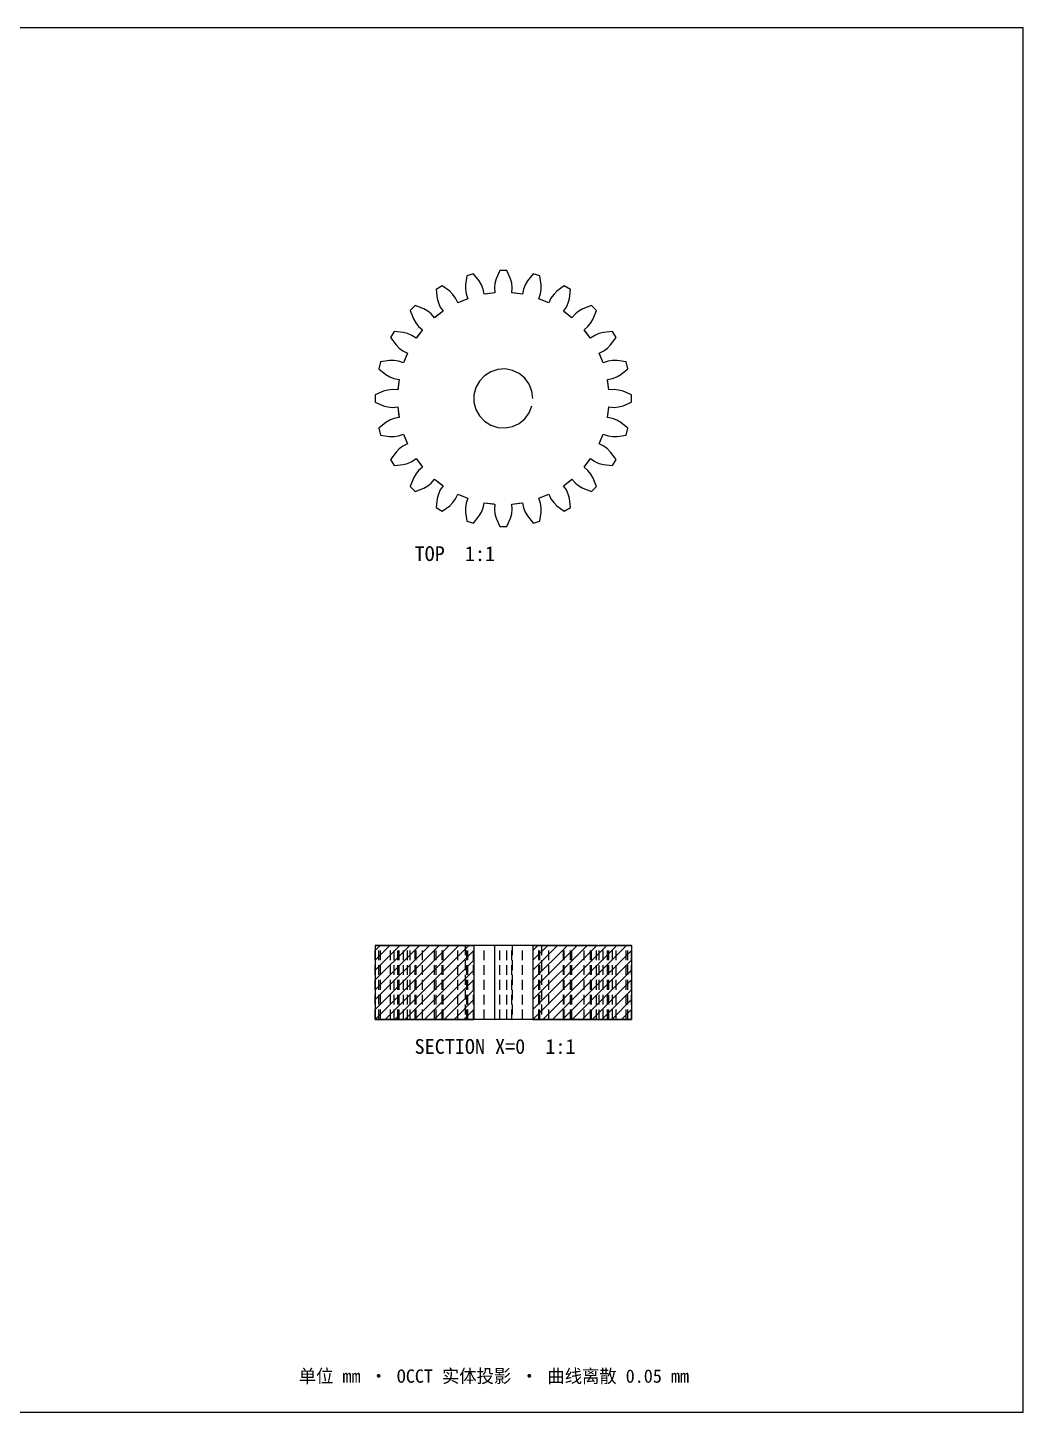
# Model space of a CAD drawing. Header units: millimetres. Extents: x 8 to 412, y 8 to 289.
# Drawn here: x 210 to 412, y 8 to 289 of the extents above; entities that cross this region are included whole.
import ezdxf

# ---------------------------------------------------------------- set-up
doc = ezdxf.new("R2010")
doc.units = ezdxf.units.MM
doc.linetypes.add('CAD_HIDDEN', pattern=[3, 2, -1])
for name, color, linetype in [('HIDDEN', 8, 'CAD_HIDDEN'), ('SECTION', 8, 'CONTINUOUS'), ('TEXT', 7, 'CONTINUOUS'), ('VISIBLE', 7, 'CONTINUOUS')]:
    doc.layers.add(name, color=color, linetype=linetype)

msp = doc.modelspace()

# ---------------------------------------------------------------- linework, layer by layer
at = {"layer": 'HIDDEN'}
for points in [[(300.464, 239.04), (299.082, 238.669)], [(302.43, 235.932), (302.093, 236.794), (301.624, 237.594), (300.464, 239.04)], [(305.785, 239.74), (305.039, 238.044), (304.792, 237.15), (304.69, 236.23)], [(307.215, 239.74), (305.785, 239.74)], [(308.31, 236.23), (308.208, 237.15), (307.961, 238.044), (307.215, 239.74)], [(312.536, 239.04), (311.376, 237.594), (310.907, 236.794), (310.57, 235.932)], [(313.918, 238.669), (312.536, 239.04)], [(294.125, 236.616), (292.885, 235.9)], [(296.828, 234.123), (296.279, 234.869), (295.619, 235.519), (294.125, 236.616)], [(299.082, 238.669), (298.801, 236.838), (298.794, 235.91), (298.933, 234.995)], [(304.69, 236.23), (304.774, 235.181)], [(308.226, 235.181), (308.31, 236.23)], [(314.067, 234.995), (314.206, 235.91), (314.199, 236.838), (313.918, 238.669)], [(318.875, 236.616), (317.381, 235.519), (316.721, 234.869), (316.172, 234.123)], [(320.115, 235.9), (318.875, 236.616)], [(292.885, 235.9), (293.088, 234.058), (293.321, 233.161), (293.692, 232.313)], [(297.279, 233.172), (296.828, 234.123)], [(299.286, 234.004), (297.279, 233.172)], [(298.933, 234.995), (299.286, 234.004)], [(302.62, 234.897), (302.43, 235.932)], [(304.774, 235.181), (302.62, 234.897)], [(310.38, 234.897), (308.226, 235.181)], [(310.57, 235.932), (310.38, 234.897)], [(313.714, 234.004), (314.067, 234.995)], [(315.721, 233.172), (313.714, 234.004)], [(316.172, 234.123), (315.721, 233.172)], [(319.308, 232.313), (319.679, 233.161), (319.912, 234.058), (320.115, 235.9)], [(288.628, 232.634), (287.616, 231.622)], [(287.616, 231.622), (288.289, 229.895), (288.746, 229.089), (289.324, 228.366)], [(291.884, 230.926), (291.161, 231.504), (290.355, 231.961), (288.628, 232.634)], [(292.567, 230.124), (291.884, 230.926)], [(294.29, 231.447), (292.567, 230.124)], [(293.692, 232.313), (294.29, 231.447)], [(318.71, 231.447), (319.308, 232.313)], [(320.433, 230.124), (318.71, 231.447)], [(321.116, 230.926), (320.433, 230.124)], [(324.372, 232.634), (322.645, 231.961), (321.839, 231.504), (321.116, 230.926)], [(323.676, 228.366), (324.254, 229.089), (324.711, 229.895), (325.384, 231.622)], [(325.384, 231.622), (324.372, 232.634)], [(290.126, 227.683), (288.803, 225.96)], [(289.324, 228.366), (290.126, 227.683)], [(322.874, 227.683), (323.676, 228.366)], [(324.197, 225.96), (322.874, 227.683)], [(284.35, 227.365), (283.634, 226.125)], [(283.634, 226.125), (284.731, 224.631), (285.381, 223.971), (286.127, 223.422)], [(287.937, 226.558), (287.089, 226.929), (286.192, 227.162), (284.35, 227.365)], [(288.803, 225.96), (287.937, 226.558)], [(325.063, 226.558), (324.197, 225.96)], [(328.65, 227.365), (326.808, 227.162), (325.911, 226.929), (325.063, 226.558)], [(326.873, 223.422), (327.619, 223.971), (328.269, 224.631), (329.366, 226.125)], [(329.366, 226.125), (328.65, 227.365)], [(286.127, 223.422), (287.078, 222.971)], [(287.078, 222.971), (286.246, 220.964)], [(325.922, 222.971), (326.873, 223.422)], [(326.754, 220.964), (325.922, 222.971)], [(281.581, 221.168), (281.21, 219.786)], [(281.21, 219.786), (282.656, 218.626), (283.456, 218.157), (284.318, 217.82)], [(285.255, 221.317), (284.34, 221.456), (283.412, 221.449), (281.581, 221.168)], [(286.246, 220.964), (285.255, 221.317)], [(312.5, 213.75), (312.311, 215.242), (311.758, 216.641), (310.874, 217.857), (309.715, 218.816), (308.354, 219.456), (306.877, 219.738), (305.376, 219.644), (303.945, 219.179), (302.675, 218.373), (301.646, 217.277), (300.921, 215.959), (300.547, 214.502), (300.547, 212.998), (300.921, 211.541), (301.646, 210.223), (302.675, 209.127), (303.945, 208.321), (305.376, 207.856), (306.877, 207.762), (308.354, 208.044), (309.715, 208.684), (310.874, 209.643), (311.758, 210.859), (312.311, 212.258)], [(327.745, 221.317), (326.754, 220.964)], [(331.419, 221.168), (329.588, 221.449), (328.66, 221.456), (327.745, 221.317)], [(328.682, 217.82), (329.544, 218.157), (330.344, 218.626), (331.79, 219.786)], [(331.79, 219.786), (331.419, 221.168)], [(284.318, 217.82), (285.353, 217.63)], [(285.353, 217.63), (285.069, 215.476)], [(327.647, 217.63), (328.682, 217.82)], [(327.931, 215.476), (327.647, 217.63)], [(284.02, 215.56), (283.1, 215.458), (282.206, 215.211), (280.51, 214.465)], [(280.51, 214.465), (280.51, 213.035)], [(285.069, 215.476), (284.02, 215.56)], [(328.98, 215.56), (327.931, 215.476)], [(332.49, 214.465), (330.794, 215.211), (329.9, 215.458), (328.98, 215.56)], [(332.49, 213.035), (332.49, 214.465)], [(280.51, 213.035), (282.206, 212.289), (283.1, 212.042), (284.02, 211.94)], [(284.02, 211.94), (285.069, 212.024)], [(285.069, 212.024), (285.353, 209.87)], [(327.647, 209.87), (327.931, 212.024)], [(327.931, 212.024), (328.98, 211.94)], [(328.98, 211.94), (329.9, 212.042), (330.794, 212.289), (332.49, 213.035)], [(284.318, 209.68), (283.456, 209.343), (282.656, 208.874), (281.21, 207.714)], [(285.353, 209.87), (284.318, 209.68)], [(328.682, 209.68), (327.647, 209.87)], [(331.79, 207.714), (330.344, 208.874), (329.544, 209.343), (328.682, 209.68)], [(281.21, 207.714), (281.581, 206.332)], [(281.581, 206.332), (283.412, 206.051), (284.34, 206.044), (285.255, 206.183)], [(285.255, 206.183), (286.246, 206.536)], [(286.246, 206.536), (287.078, 204.529)], [(325.922, 204.529), (326.754, 206.536)], [(326.754, 206.536), (327.745, 206.183)], [(327.745, 206.183), (328.66, 206.044), (329.588, 206.051), (331.419, 206.332)], [(331.419, 206.332), (331.79, 207.714)], [(286.127, 204.078), (285.381, 203.529), (284.731, 202.869), (283.634, 201.375)], [(287.078, 204.529), (286.127, 204.078)], [(326.873, 204.078), (325.922, 204.529)], [(329.366, 201.375), (328.269, 202.869), (327.619, 203.529), (326.873, 204.078)], [(283.634, 201.375), (284.35, 200.135)], [(284.35, 200.135), (286.192, 200.338), (287.089, 200.571), (287.937, 200.942)], [(287.937, 200.942), (288.803, 201.54)], [(288.803, 201.54), (290.126, 199.817)], [(290.126, 199.817), (289.324, 199.134)], [(322.874, 199.817), (324.197, 201.54)], [(323.676, 199.134), (322.874, 199.817)], [(324.197, 201.54), (325.063, 200.942)], [(325.063, 200.942), (325.911, 200.571), (326.808, 200.338), (328.65, 200.135)], [(328.65, 200.135), (329.366, 201.375)], [(289.324, 199.134), (288.746, 198.411), (288.289, 197.605), (287.616, 195.878)], [(291.884, 196.574), (292.567, 197.376)], [(292.567, 197.376), (294.29, 196.053)], [(318.71, 196.053), (320.433, 197.376)], [(320.433, 197.376), (321.116, 196.574)], [(325.384, 195.878), (324.711, 197.605), (324.254, 198.411), (323.676, 199.134)], [(287.616, 195.878), (288.628, 194.866)], [(288.628, 194.866), (290.355, 195.539), (291.161, 195.996), (291.884, 196.574)], [(293.692, 195.187), (293.321, 194.339), (293.088, 193.442), (292.885, 191.6)], [(294.29, 196.053), (293.692, 195.187)], [(296.828, 193.377), (297.279, 194.328)], [(297.279, 194.328), (299.286, 193.496)], [(313.714, 193.496), (315.721, 194.328)], [(315.721, 194.328), (316.172, 193.377)], [(319.308, 195.187), (318.71, 196.053)], [(320.115, 191.6), (319.912, 193.442), (319.679, 194.339), (319.308, 195.187)], [(321.116, 196.574), (321.839, 195.996), (322.645, 195.539), (324.372, 194.866)], [(324.372, 194.866), (325.384, 195.878)], [(292.885, 191.6), (294.125, 190.884)], [(294.125, 190.884), (295.619, 191.981), (296.279, 192.631), (296.828, 193.377)], [(298.933, 192.505), (298.794, 191.59), (298.801, 190.662), (299.082, 188.831)], [(299.286, 193.496), (298.933, 192.505)], [(300.464, 188.46), (301.624, 189.906), (302.093, 190.706), (302.43, 191.568)], [(302.43, 191.568), (302.62, 192.603)], [(302.62, 192.603), (304.774, 192.319)], [(304.774, 192.319), (304.69, 191.27)], [(304.69, 191.27), (304.792, 190.35), (305.039, 189.456), (305.785, 187.76)], [(307.215, 187.76), (307.961, 189.456), (308.208, 190.35), (308.31, 191.27)], [(308.226, 192.319), (310.38, 192.603)], [(308.31, 191.27), (308.226, 192.319)], [(310.38, 192.603), (310.57, 191.568)], [(310.57, 191.568), (310.907, 190.706), (311.376, 189.906), (312.536, 188.46)], [(314.067, 192.505), (313.714, 193.496)], [(313.918, 188.831), (314.199, 190.662), (314.206, 191.59), (314.067, 192.505)], [(316.172, 193.377), (316.721, 192.631), (317.381, 191.981), (318.875, 190.884)], [(318.875, 190.884), (320.115, 191.6)], [(299.082, 188.831), (300.464, 188.46)], [(312.536, 188.46), (313.918, 188.831)], [(305.785, 187.76), (307.215, 187.76)], [(280.51, 102.75), (280.508, 102.75), (280.507, 102.75), (280.506, 102.75), (280.505, 102.75), (280.504, 102.75), (280.503, 102.75), (280.502, 102.75), (280.502, 102.75), (280.501, 102.75), (280.501, 102.75), (280.5, 102.75), (280.5, 102.75), (280.5, 102.75), (280.5, 102.75)], [(284.02, 102.75), (282.206, 102.75), (280.51, 102.75)], [(280.51, 87.75), (280.51, 102.75)], [(281.21, 102.75), (282.656, 102.75), (284.318, 102.75)], [(281.581, 102.75), (281.552, 102.75), (281.523, 102.75), (281.495, 102.75), (281.467, 102.75), (281.44, 102.75), (281.413, 102.75), (281.386, 102.75), (281.36, 102.75), (281.334, 102.75), (281.308, 102.75), (281.283, 102.75), (281.259, 102.75), (281.234, 102.75), (281.21, 102.75)], [(281.21, 87.75), (281.21, 102.75)], [(285.255, 102.75), (281.581, 102.75)], [(281.581, 87.75), (281.581, 102.75)], [(283.634, 102.75), (284.731, 102.75), (286.127, 102.75)], [(284.35, 102.75), (284.296, 102.75), (284.243, 102.75), (284.191, 102.75), (284.138, 102.75), (284.086, 102.75), (284.035, 102.75), (283.983, 102.75), (283.932, 102.75), (283.882, 102.75), (283.832, 102.75), (283.782, 102.75), (283.732, 102.75), (283.683, 102.75), (283.634, 102.75)], [(283.634, 87.75), (283.634, 102.75)], [(285.069, 102.75), (284.02, 102.75)], [(284.318, 102.75), (285.353, 102.75)], [(287.937, 102.75), (284.35, 102.75)], [(284.35, 87.75), (284.35, 102.75)], [(285.353, 102.75), (285.325, 102.75), (285.299, 102.75), (285.274, 102.75), (285.25, 102.75), (285.227, 102.75), (285.205, 102.75), (285.184, 102.75), (285.164, 102.75), (285.146, 102.75), (285.128, 102.75), (285.112, 102.75), (285.097, 102.75), (285.082, 102.75), (285.069, 102.75)], [(285.069, 87.75), (285.069, 102.75)], [(286.246, 102.75), (285.255, 102.75)], [(285.353, 87.75), (285.353, 102.75)], [(286.127, 102.75), (287.078, 102.75)], [(287.078, 102.75), (287.012, 102.75), (286.947, 102.75), (286.882, 102.75), (286.819, 102.75), (286.757, 102.75), (286.697, 102.75), (286.637, 102.75), (286.578, 102.75), (286.52, 102.75), (286.463, 102.75), (286.407, 102.75), (286.353, 102.75), (286.299, 102.75), (286.246, 102.75)], [(286.246, 87.75), (286.246, 102.75)], [(287.078, 87.75), (287.078, 102.75)], [(287.616, 102.75), (288.289, 102.75), (288.746, 102.75), (289.324, 102.75)], [(288.628, 102.75), (288.554, 102.75), (288.48, 102.75), (288.407, 102.75), (288.333, 102.75), (288.26, 102.75), (288.188, 102.75), (288.115, 102.75), (288.043, 102.75), (287.971, 102.75), (287.9, 102.75), (287.828, 102.75), (287.757, 102.75), (287.687, 102.75), (287.616, 102.75)], [(287.616, 87.75), (287.616, 102.75)], [(288.803, 102.75), (287.937, 102.75)], [(291.884, 102.75), (290.355, 102.75), (288.628, 102.75)], [(288.628, 87.75), (288.628, 102.75)], [(290.126, 102.75), (290.026, 102.75), (289.926, 102.75), (289.828, 102.75), (289.73, 102.75), (289.634, 102.75), (289.538, 102.75), (289.443, 102.75), (289.349, 102.75), (289.256, 102.75), (289.163, 102.75), (289.072, 102.75), (288.982, 102.75), (288.892, 102.75), (288.803, 102.75)], [(288.803, 87.75), (288.803, 102.75)], [(289.324, 102.75), (290.126, 102.75)], [(290.126, 87.75), (290.126, 102.75)], [(292.567, 102.75), (291.884, 102.75)], [(294.29, 102.75), (294.163, 102.75), (294.036, 102.75), (293.91, 102.75), (293.784, 102.75), (293.659, 102.75), (293.535, 102.75), (293.412, 102.75), (293.289, 102.75), (293.167, 102.75), (293.045, 102.75), (292.924, 102.75), (292.804, 102.75), (292.685, 102.75), (292.567, 102.75)], [(292.567, 87.75), (292.567, 102.75)], [(292.885, 102.75), (293.088, 102.75), (293.321, 102.75), (293.692, 102.75)], [(294.125, 102.75), (294.035, 102.75), (293.945, 102.75), (293.856, 102.75), (293.766, 102.75), (293.677, 102.75), (293.589, 102.75), (293.5, 102.75), (293.412, 102.75), (293.323, 102.75), (293.235, 102.75), (293.148, 102.75), (293.06, 102.75), (292.973, 102.75), (292.885, 102.75)], [(292.885, 87.75), (292.885, 102.75)], [(293.692, 102.75), (294.29, 102.75)], [(296.828, 102.75), (296.279, 102.75), (295.619, 102.75), (294.125, 102.75)], [(294.125, 87.75), (294.125, 102.75)], [(294.29, 87.75), (294.29, 102.75)], [(297.279, 102.75), (296.828, 102.75)], [(299.286, 102.75), (299.14, 102.75), (298.995, 102.75), (298.849, 102.75), (298.704, 102.75), (298.56, 102.75), (298.416, 102.75), (298.272, 102.75), (298.129, 102.75), (297.986, 102.75), (297.844, 102.75), (297.702, 102.75), (297.561, 102.75), (297.42, 102.75), (297.279, 102.75)], [(297.279, 87.75), (297.279, 102.75)], [(299.082, 102.75), (298.865, 102.75), (298.784, 102.75)], [(298.784, 102.75), (298.933, 102.75)], [(298.784, 102.75), (298.784, 87.75)], [(298.933, 102.75), (299.286, 102.75)], [(300.464, 102.75), (300.365, 102.75), (300.266, 102.75), (300.166, 102.75), (300.067, 102.75), (299.968, 102.75), (299.869, 102.75), (299.771, 102.75), (299.672, 102.75), (299.573, 102.75), (299.475, 102.75), (299.377, 102.75), (299.278, 102.75), (299.18, 102.75), (299.082, 102.75)], [(299.082, 87.75), (299.082, 102.75)], [(299.286, 87.75), (299.286, 102.75)], [(302.43, 102.75), (302.093, 102.75), (301.624, 102.75), (300.464, 102.75)], [(300.464, 87.75), (300.464, 102.75)], [(302.62, 102.75), (302.43, 102.75)], [(304.774, 102.75), (304.62, 102.75), (304.465, 102.75), (304.31, 102.75), (304.156, 102.75), (304.002, 102.75), (303.848, 102.75), (303.694, 102.75), (303.54, 102.75), (303.386, 102.75), (303.233, 102.75), (303.079, 102.75), (302.926, 102.75), (302.773, 102.75), (302.62, 102.75)], [(302.62, 87.75), (302.62, 102.75)], [(305.785, 102.75), (305.051, 102.75), (304.804, 102.75), (304.688, 102.75)], [(304.688, 102.75), (304.69, 102.75)], [(304.688, 102.75), (304.688, 87.75)], [(304.69, 102.75), (304.774, 102.75)], [(304.774, 87.75), (304.774, 102.75)], [(307.215, 102.75), (307.113, 102.75), (307.011, 102.75), (306.909, 102.75), (306.807, 102.75), (306.704, 102.75), (306.602, 102.75), (306.5, 102.75), (306.398, 102.75), (306.296, 102.75), (306.193, 102.75), (306.091, 102.75), (305.989, 102.75), (305.887, 102.75), (305.785, 102.75)], [(305.785, 87.75), (305.785, 102.75)], [(308.312, 102.75), (308.196, 102.75), (307.949, 102.75), (307.215, 102.75)], [(307.215, 87.75), (307.215, 102.75)], [(308.226, 102.75), (308.31, 102.75)], [(310.38, 102.75), (310.227, 102.75), (310.074, 102.75), (309.921, 102.75), (309.767, 102.75), (309.614, 102.75), (309.46, 102.75), (309.306, 102.75), (309.152, 102.75), (308.998, 102.75), (308.844, 102.75), (308.69, 102.75), (308.535, 102.75), (308.38, 102.75), (308.226, 102.75)], [(308.226, 87.75), (308.226, 102.75)], [(308.31, 102.75), (308.312, 102.75)], [(308.312, 102.75), (308.312, 87.75)], [(310.57, 102.75), (310.38, 102.75)], [(310.38, 87.75), (310.38, 102.75)], [(312.536, 102.75), (311.376, 102.75), (310.907, 102.75), (310.57, 102.75)], [(313.918, 102.75), (313.82, 102.75), (313.722, 102.75), (313.623, 102.75), (313.525, 102.75), (313.427, 102.75), (313.328, 102.75), (313.229, 102.75), (313.131, 102.75), (313.032, 102.75), (312.933, 102.75), (312.834, 102.75), (312.734, 102.75), (312.635, 102.75), (312.536, 102.75)], [(312.536, 87.75), (312.536, 102.75)], [(313.714, 102.75), (314.067, 102.75)], [(315.721, 102.75), (315.58, 102.75), (315.439, 102.75), (315.298, 102.75), (315.156, 102.75), (315.014, 102.75), (314.871, 102.75), (314.728, 102.75), (314.584, 102.75), (314.44, 102.75), (314.296, 102.75), (314.151, 102.75), (314.005, 102.75), (313.86, 102.75), (313.714, 102.75)], [(313.714, 87.75), (313.714, 102.75)], [(314.216, 102.75), (314.135, 102.75), (313.918, 102.75)], [(313.918, 87.75), (313.918, 102.75)], [(314.067, 102.75), (314.216, 102.75)], [(314.216, 102.75), (314.216, 87.75)], [(316.172, 102.75), (315.721, 102.75)], [(315.721, 87.75), (315.721, 102.75)], [(318.875, 102.75), (317.381, 102.75), (316.721, 102.75), (316.172, 102.75)], [(318.71, 102.75), (319.308, 102.75)], [(320.433, 102.75), (320.315, 102.75), (320.196, 102.75), (320.076, 102.75), (319.955, 102.75), (319.833, 102.75), (319.711, 102.75), (319.588, 102.75), (319.465, 102.75), (319.341, 102.75), (319.216, 102.75), (319.09, 102.75), (318.964, 102.75), (318.837, 102.75), (318.71, 102.75)], [(318.71, 87.75), (318.71, 102.75)], [(320.115, 102.75), (320.027, 102.75), (319.94, 102.75), (319.852, 102.75), (319.765, 102.75), (319.677, 102.75), (319.588, 102.75), (319.5, 102.75), (319.411, 102.75), (319.323, 102.75), (319.234, 102.75), (319.144, 102.75), (319.055, 102.75), (318.965, 102.75), (318.875, 102.75)], [(318.875, 87.75), (318.875, 102.75)], [(319.308, 102.75), (319.679, 102.75), (319.912, 102.75), (320.115, 102.75)], [(320.115, 87.75), (320.115, 102.75)], [(321.116, 102.75), (320.433, 102.75)], [(320.433, 87.75), (320.433, 102.75)], [(324.372, 102.75), (322.645, 102.75), (321.116, 102.75)], [(322.874, 102.75), (323.676, 102.75)], [(324.197, 102.75), (324.108, 102.75), (324.018, 102.75), (323.928, 102.75), (323.837, 102.75), (323.744, 102.75), (323.651, 102.75), (323.557, 102.75), (323.462, 102.75), (323.366, 102.75), (323.27, 102.75), (323.172, 102.75), (323.074, 102.75), (322.974, 102.75), (322.874, 102.75)], [(322.874, 87.75), (322.874, 102.75)], [(323.676, 102.75), (324.254, 102.75), (324.711, 102.75), (325.384, 102.75)], [(325.063, 102.75), (324.197, 102.75)], [(324.197, 87.75), (324.197, 102.75)], [(325.384, 102.75), (325.313, 102.75), (325.243, 102.75), (325.172, 102.75), (325.1, 102.75), (325.029, 102.75), (324.957, 102.75), (324.885, 102.75), (324.812, 102.75), (324.74, 102.75), (324.667, 102.75), (324.593, 102.75), (324.52, 102.75), (324.446, 102.75), (324.372, 102.75)], [(324.372, 87.75), (324.372, 102.75)], [(328.65, 102.75), (325.063, 102.75)], [(325.384, 87.75), (325.384, 102.75)], [(325.922, 102.75), (326.873, 102.75)], [(326.754, 102.75), (326.701, 102.75), (326.647, 102.75), (326.593, 102.75), (326.537, 102.75), (326.48, 102.75), (326.422, 102.75), (326.363, 102.75), (326.303, 102.75), (326.243, 102.75), (326.181, 102.75), (326.118, 102.75), (326.053, 102.75), (325.988, 102.75), (325.922, 102.75)], [(325.922, 87.75), (325.922, 102.75)], [(327.745, 102.75), (326.754, 102.75)], [(326.754, 87.75), (326.754, 102.75)], [(326.873, 102.75), (328.269, 102.75), (329.366, 102.75)], [(327.647, 102.75), (328.682, 102.75)], [(327.931, 102.75), (327.918, 102.75), (327.903, 102.75), (327.888, 102.75), (327.872, 102.75), (327.854, 102.75), (327.836, 102.75), (327.816, 102.75), (327.795, 102.75), (327.773, 102.75), (327.75, 102.75), (327.726, 102.75), (327.701, 102.75), (327.675, 102.75), (327.647, 102.75)], [(327.647, 87.75), (327.647, 102.75)], [(331.419, 102.75), (327.745, 102.75)], [(328.98, 102.75), (327.931, 102.75)], [(327.931, 87.75), (327.931, 102.75)], [(329.366, 102.75), (329.317, 102.75), (329.268, 102.75), (329.218, 102.75), (329.168, 102.75), (329.118, 102.75), (329.068, 102.75), (329.017, 102.75), (328.965, 102.75), (328.914, 102.75), (328.862, 102.75), (328.809, 102.75), (328.757, 102.75), (328.704, 102.75), (328.65, 102.75)], [(328.65, 87.75), (328.65, 102.75)], [(328.682, 102.75), (330.344, 102.75), (331.79, 102.75)], [(332.49, 102.75), (330.794, 102.75), (328.98, 102.75)], [(329.366, 87.75), (329.366, 102.75)], [(331.79, 102.75), (331.766, 102.75), (331.741, 102.75), (331.717, 102.75), (331.692, 102.75), (331.666, 102.75), (331.64, 102.75), (331.614, 102.75), (331.587, 102.75), (331.56, 102.75), (331.533, 102.75), (331.505, 102.75), (331.477, 102.75), (331.448, 102.75), (331.419, 102.75)], [(331.419, 87.75), (331.419, 102.75)], [(331.79, 87.75), (331.79, 102.75)], [(332.5, 102.75), (332.5, 102.75), (332.5, 102.75), (332.5, 102.75), (332.499, 102.75), (332.499, 102.75), (332.498, 102.75), (332.498, 102.75), (332.497, 102.75), (332.496, 102.75), (332.495, 102.75), (332.494, 102.75), (332.493, 102.75), (332.492, 102.75), (332.49, 102.75)], [(332.49, 87.75), (332.49, 102.75)], [(280.51, 87.75), (280.508, 87.75), (280.507, 87.75), (280.506, 87.75), (280.505, 87.75), (280.504, 87.75), (280.503, 87.75), (280.502, 87.75), (280.502, 87.75), (280.501, 87.75), (280.501, 87.75), (280.5, 87.75), (280.5, 87.75), (280.5, 87.75), (280.5, 87.75)], [(284.02, 87.75), (282.206, 87.75), (280.51, 87.75)], [(281.21, 87.75), (282.656, 87.75), (284.318, 87.75)], [(281.581, 87.75), (281.552, 87.75), (281.523, 87.75), (281.495, 87.75), (281.467, 87.75), (281.44, 87.75), (281.413, 87.75), (281.386, 87.75), (281.36, 87.75), (281.334, 87.75), (281.308, 87.75), (281.283, 87.75), (281.259, 87.75), (281.234, 87.75), (281.21, 87.75)], [(285.255, 87.75), (281.581, 87.75)], [(283.634, 87.75), (284.731, 87.75), (286.127, 87.75)], [(284.35, 87.75), (284.296, 87.75), (284.243, 87.75), (284.191, 87.75), (284.138, 87.75), (284.086, 87.75), (284.035, 87.75), (283.983, 87.75), (283.932, 87.75), (283.882, 87.75), (283.832, 87.75), (283.782, 87.75), (283.732, 87.75), (283.683, 87.75), (283.634, 87.75)], [(285.069, 87.75), (284.02, 87.75)], [(284.318, 87.75), (285.353, 87.75)], [(287.937, 87.75), (284.35, 87.75)], [(285.353, 87.75), (285.325, 87.75), (285.299, 87.75), (285.274, 87.75), (285.25, 87.75), (285.227, 87.75), (285.205, 87.75), (285.184, 87.75), (285.164, 87.75), (285.146, 87.75), (285.128, 87.75), (285.112, 87.75), (285.097, 87.75), (285.082, 87.75), (285.069, 87.75)], [(286.246, 87.75), (285.255, 87.75)], [(286.127, 87.75), (287.078, 87.75)], [(287.078, 87.75), (287.012, 87.75), (286.947, 87.75), (286.882, 87.75), (286.819, 87.75), (286.757, 87.75), (286.697, 87.75), (286.637, 87.75), (286.578, 87.75), (286.52, 87.75), (286.463, 87.75), (286.407, 87.75), (286.353, 87.75), (286.299, 87.75), (286.246, 87.75)], [(287.616, 87.75), (288.289, 87.75), (288.746, 87.75), (289.324, 87.75)], [(288.628, 87.75), (288.554, 87.75), (288.48, 87.75), (288.407, 87.75), (288.333, 87.75), (288.26, 87.75), (288.188, 87.75), (288.115, 87.75), (288.043, 87.75), (287.971, 87.75), (287.9, 87.75), (287.828, 87.75), (287.757, 87.75), (287.687, 87.75), (287.616, 87.75)], [(288.803, 87.75), (287.937, 87.75)], [(291.884, 87.75), (290.355, 87.75), (288.628, 87.75)], [(290.126, 87.75), (290.026, 87.75), (289.926, 87.75), (289.828, 87.75), (289.73, 87.75), (289.634, 87.75), (289.538, 87.75), (289.443, 87.75), (289.349, 87.75), (289.256, 87.75), (289.163, 87.75), (289.072, 87.75), (288.982, 87.75), (288.892, 87.75), (288.803, 87.75)], [(289.324, 87.75), (290.126, 87.75)], [(292.567, 87.75), (291.884, 87.75)], [(294.29, 87.75), (294.163, 87.75), (294.036, 87.75), (293.91, 87.75), (293.784, 87.75), (293.659, 87.75), (293.535, 87.75), (293.412, 87.75), (293.289, 87.75), (293.167, 87.75), (293.045, 87.75), (292.924, 87.75), (292.804, 87.75), (292.685, 87.75), (292.567, 87.75)], [(292.885, 87.75), (293.088, 87.75), (293.321, 87.75), (293.692, 87.75)], [(294.125, 87.75), (294.035, 87.75), (293.945, 87.75), (293.856, 87.75), (293.766, 87.75), (293.677, 87.75), (293.589, 87.75), (293.5, 87.75), (293.412, 87.75), (293.323, 87.75), (293.235, 87.75), (293.148, 87.75), (293.06, 87.75), (292.973, 87.75), (292.885, 87.75)], [(293.692, 87.75), (294.29, 87.75)], [(296.828, 87.75), (296.279, 87.75), (295.619, 87.75), (294.125, 87.75)], [(297.279, 87.75), (296.828, 87.75)], [(299.286, 87.75), (299.14, 87.75), (298.995, 87.75), (298.849, 87.75), (298.704, 87.75), (298.56, 87.75), (298.416, 87.75), (298.272, 87.75), (298.129, 87.75), (297.986, 87.75), (297.844, 87.75), (297.702, 87.75), (297.561, 87.75), (297.42, 87.75), (297.279, 87.75)], [(299.082, 87.75), (298.865, 87.75), (298.784, 87.75)], [(298.784, 87.75), (298.933, 87.75)], [(298.933, 87.75), (299.286, 87.75)], [(300.464, 87.75), (300.365, 87.75), (300.266, 87.75), (300.166, 87.75), (300.067, 87.75), (299.968, 87.75), (299.869, 87.75), (299.771, 87.75), (299.672, 87.75), (299.573, 87.75), (299.475, 87.75), (299.377, 87.75), (299.278, 87.75), (299.18, 87.75), (299.082, 87.75)], [(302.43, 87.75), (302.093, 87.75), (301.624, 87.75), (300.464, 87.75)], [(302.62, 87.75), (302.43, 87.75)], [(304.774, 87.75), (304.62, 87.75), (304.465, 87.75), (304.31, 87.75), (304.156, 87.75), (304.002, 87.75), (303.848, 87.75), (303.694, 87.75), (303.54, 87.75), (303.386, 87.75), (303.233, 87.75), (303.079, 87.75), (302.926, 87.75), (302.773, 87.75), (302.62, 87.75)], [(305.785, 87.75), (305.051, 87.75), (304.804, 87.75), (304.688, 87.75)], [(304.688, 87.75), (304.69, 87.75)], [(304.69, 87.75), (304.774, 87.75)], [(307.215, 87.75), (307.113, 87.75), (307.011, 87.75), (306.909, 87.75), (306.807, 87.75), (306.704, 87.75), (306.602, 87.75), (306.5, 87.75), (306.398, 87.75), (306.296, 87.75), (306.193, 87.75), (306.091, 87.75), (305.989, 87.75), (305.887, 87.75), (305.785, 87.75)], [(308.312, 87.75), (308.196, 87.75), (307.949, 87.75), (307.215, 87.75)], [(308.226, 87.75), (308.31, 87.75)], [(310.38, 87.75), (310.227, 87.75), (310.074, 87.75), (309.921, 87.75), (309.767, 87.75), (309.614, 87.75), (309.46, 87.75), (309.306, 87.75), (309.152, 87.75), (308.998, 87.75), (308.844, 87.75), (308.69, 87.75), (308.535, 87.75), (308.38, 87.75), (308.226, 87.75)], [(308.31, 87.75), (308.312, 87.75)], [(310.57, 87.75), (310.38, 87.75)], [(312.536, 87.75), (311.376, 87.75), (310.907, 87.75), (310.57, 87.75)], [(313.918, 87.75), (313.82, 87.75), (313.722, 87.75), (313.623, 87.75), (313.525, 87.75), (313.427, 87.75), (313.328, 87.75), (313.229, 87.75), (313.131, 87.75), (313.032, 87.75), (312.933, 87.75), (312.834, 87.75), (312.734, 87.75), (312.635, 87.75), (312.536, 87.75)], [(313.714, 87.75), (314.067, 87.75)], [(315.721, 87.75), (315.58, 87.75), (315.439, 87.75), (315.298, 87.75), (315.156, 87.75), (315.014, 87.75), (314.871, 87.75), (314.728, 87.75), (314.584, 87.75), (314.44, 87.75), (314.296, 87.75), (314.151, 87.75), (314.005, 87.75), (313.86, 87.75), (313.714, 87.75)], [(314.216, 87.75), (314.135, 87.75), (313.918, 87.75)], [(314.067, 87.75), (314.216, 87.75)], [(316.172, 87.75), (315.721, 87.75)], [(318.875, 87.75), (317.381, 87.75), (316.721, 87.75), (316.172, 87.75)], [(318.71, 87.75), (319.308, 87.75)], [(320.433, 87.75), (320.315, 87.75), (320.196, 87.75), (320.076, 87.75), (319.955, 87.75), (319.833, 87.75), (319.711, 87.75), (319.588, 87.75), (319.465, 87.75), (319.341, 87.75), (319.216, 87.75), (319.09, 87.75), (318.964, 87.75), (318.837, 87.75), (318.71, 87.75)], [(320.115, 87.75), (320.027, 87.75), (319.94, 87.75), (319.852, 87.75), (319.765, 87.75), (319.677, 87.75), (319.588, 87.75), (319.5, 87.75), (319.411, 87.75), (319.323, 87.75), (319.234, 87.75), (319.144, 87.75), (319.055, 87.75), (318.965, 87.75), (318.875, 87.75)], [(319.308, 87.75), (319.679, 87.75), (319.912, 87.75), (320.115, 87.75)], [(321.116, 87.75), (320.433, 87.75)], [(324.372, 87.75), (322.645, 87.75), (321.116, 87.75)], [(322.874, 87.75), (323.676, 87.75)], [(324.197, 87.75), (324.108, 87.75), (324.018, 87.75), (323.928, 87.75), (323.837, 87.75), (323.744, 87.75), (323.651, 87.75), (323.557, 87.75), (323.462, 87.75), (323.366, 87.75), (323.27, 87.75), (323.172, 87.75), (323.074, 87.75), (322.974, 87.75), (322.874, 87.75)], [(323.676, 87.75), (324.254, 87.75), (324.711, 87.75), (325.384, 87.75)], [(325.063, 87.75), (324.197, 87.75)], [(325.384, 87.75), (325.313, 87.75), (325.243, 87.75), (325.172, 87.75), (325.1, 87.75), (325.029, 87.75), (324.957, 87.75), (324.885, 87.75), (324.812, 87.75), (324.74, 87.75), (324.667, 87.75), (324.593, 87.75), (324.52, 87.75), (324.446, 87.75), (324.372, 87.75)], [(328.65, 87.75), (325.063, 87.75)], [(325.922, 87.75), (326.873, 87.75)], [(326.754, 87.75), (326.701, 87.75), (326.647, 87.75), (326.593, 87.75), (326.537, 87.75), (326.48, 87.75), (326.422, 87.75), (326.363, 87.75), (326.303, 87.75), (326.243, 87.75), (326.181, 87.75), (326.118, 87.75), (326.053, 87.75), (325.988, 87.75), (325.922, 87.75)], [(327.745, 87.75), (326.754, 87.75)], [(326.873, 87.75), (328.269, 87.75), (329.366, 87.75)], [(327.647, 87.75), (328.682, 87.75)], [(327.931, 87.75), (327.918, 87.75), (327.903, 87.75), (327.888, 87.75), (327.872, 87.75), (327.854, 87.75), (327.836, 87.75), (327.816, 87.75), (327.795, 87.75), (327.773, 87.75), (327.75, 87.75), (327.726, 87.75), (327.701, 87.75), (327.675, 87.75), (327.647, 87.75)], [(331.419, 87.75), (327.745, 87.75)], [(328.98, 87.75), (327.931, 87.75)], [(329.366, 87.75), (329.317, 87.75), (329.268, 87.75), (329.218, 87.75), (329.168, 87.75), (329.118, 87.75), (329.068, 87.75), (329.017, 87.75), (328.965, 87.75), (328.914, 87.75), (328.862, 87.75), (328.809, 87.75), (328.757, 87.75), (328.704, 87.75), (328.65, 87.75)], [(328.682, 87.75), (330.344, 87.75), (331.79, 87.75)], [(332.49, 87.75), (330.794, 87.75), (328.98, 87.75)], [(331.79, 87.75), (331.766, 87.75), (331.741, 87.75), (331.717, 87.75), (331.692, 87.75), (331.666, 87.75), (331.64, 87.75), (331.614, 87.75), (331.587, 87.75), (331.56, 87.75), (331.533, 87.75), (331.505, 87.75), (331.477, 87.75), (331.448, 87.75), (331.419, 87.75)], [(332.5, 87.75), (332.5, 87.75), (332.5, 87.75), (332.5, 87.75), (332.499, 87.75), (332.499, 87.75), (332.498, 87.75), (332.498, 87.75), (332.497, 87.75), (332.496, 87.75), (332.495, 87.75), (332.494, 87.75), (332.493, 87.75), (332.492, 87.75), (332.49, 87.75)]]:
    msp.add_lwpolyline(points, dxfattribs=at)
at = {"layer": 'SECTION'}
for points in [[(280.5, 87.75), (295.5, 102.75)], [(280.5, 89.75), (293.5, 102.75)], [(280.5, 91.75), (291.5, 102.75)], [(280.5, 93.75), (289.5, 102.75)], [(280.5, 95.75), (287.5, 102.75)], [(280.5, 97.75), (285.5, 102.75)], [(280.5, 99.75), (283.5, 102.75)], [(280.5, 101.75), (281.5, 102.75)], [(282.5, 87.75), (297.5, 102.75)], [(284.5, 87.75), (299.5, 102.75)], [(286.5, 87.75), (300.5, 101.75)], [(312.5, 87.75), (327.5, 102.75)], [(312.5, 89.75), (325.5, 102.75)], [(312.5, 91.75), (323.5, 102.75)], [(312.5, 93.75), (321.5, 102.75)], [(312.5, 95.75), (319.5, 102.75)], [(312.5, 97.75), (317.5, 102.75)], [(312.5, 99.75), (315.5, 102.75)], [(312.5, 101.75), (313.5, 102.75)], [(314.5, 87.75), (329.5, 102.75)], [(316.5, 87.75), (331.5, 102.75)], [(318.5, 87.75), (332.5, 101.75)], [(288.5, 87.75), (300.5, 99.75)], [(320.5, 87.75), (332.5, 99.75)], [(290.5, 87.75), (300.5, 97.75)], [(292.5, 87.75), (300.5, 95.75)], [(322.5, 87.75), (332.5, 97.75)], [(324.5, 87.75), (332.5, 95.75)], [(294.5, 87.75), (300.5, 93.75)], [(326.5, 87.75), (332.5, 93.75)], [(296.5, 87.75), (300.5, 91.75)], [(328.5, 87.75), (332.5, 91.75)], [(298.5, 87.75), (300.5, 89.75)], [(330.5, 87.75), (332.5, 89.75)]]:
    msp.add_lwpolyline(points, dxfattribs=at)
at = {"layer": 'VISIBLE'}
for points in [[(8, 8), (412, 8), (412, 289), (8, 289), (8, 8)], [(300.464, 239.04), (299.082, 238.669)], [(302.43, 235.932), (302.093, 236.794), (301.624, 237.594), (300.464, 239.04)], [(305.785, 239.74), (305.039, 238.044), (304.792, 237.15), (304.69, 236.23)], [(307.215, 239.74), (305.785, 239.74)], [(308.31, 236.23), (308.208, 237.15), (307.961, 238.044), (307.215, 239.74)], [(312.536, 239.04), (311.376, 237.594), (310.907, 236.794), (310.57, 235.932)], [(313.918, 238.669), (312.536, 239.04)], [(294.125, 236.616), (292.885, 235.9)], [(296.828, 234.123), (296.279, 234.869), (295.619, 235.519), (294.125, 236.616)], [(299.082, 238.669), (298.801, 236.838), (298.794, 235.91), (298.933, 234.995)], [(304.69, 236.23), (304.774, 235.181)], [(308.226, 235.181), (308.31, 236.23)], [(314.067, 234.995), (314.206, 235.91), (314.199, 236.838), (313.918, 238.669)], [(318.875, 236.616), (317.381, 235.519), (316.721, 234.869), (316.172, 234.123)], [(320.115, 235.9), (318.875, 236.616)], [(292.885, 235.9), (293.088, 234.058), (293.321, 233.161), (293.692, 232.313)], [(297.279, 233.172), (296.828, 234.123)], [(299.286, 234.004), (297.279, 233.172)], [(298.933, 234.995), (299.286, 234.004)], [(302.62, 234.897), (302.43, 235.932)], [(304.774, 235.181), (302.62, 234.897)], [(310.38, 234.897), (308.226, 235.181)], [(310.57, 235.932), (310.38, 234.897)], [(313.714, 234.004), (314.067, 234.995)], [(315.721, 233.172), (313.714, 234.004)], [(316.172, 234.123), (315.721, 233.172)], [(319.308, 232.313), (319.679, 233.161), (319.912, 234.058), (320.115, 235.9)], [(288.628, 232.634), (287.616, 231.622)], [(287.616, 231.622), (288.289, 229.895), (288.746, 229.089), (289.324, 228.366)], [(291.884, 230.926), (291.161, 231.504), (290.355, 231.961), (288.628, 232.634)], [(292.567, 230.124), (291.884, 230.926)], [(294.29, 231.447), (292.567, 230.124)], [(293.692, 232.313), (294.29, 231.447)], [(318.71, 231.447), (319.308, 232.313)], [(320.433, 230.124), (318.71, 231.447)], [(321.116, 230.926), (320.433, 230.124)], [(324.372, 232.634), (322.645, 231.961), (321.839, 231.504), (321.116, 230.926)], [(323.676, 228.366), (324.254, 229.089), (324.711, 229.895), (325.384, 231.622)], [(325.384, 231.622), (324.372, 232.634)], [(290.126, 227.683), (288.803, 225.96)], [(289.324, 228.366), (290.126, 227.683)], [(322.874, 227.683), (323.676, 228.366)], [(324.197, 225.96), (322.874, 227.683)], [(284.35, 227.365), (283.634, 226.125)], [(283.634, 226.125), (284.731, 224.631), (285.381, 223.971), (286.127, 223.422)], [(287.937, 226.558), (287.089, 226.929), (286.192, 227.162), (284.35, 227.365)], [(288.803, 225.96), (287.937, 226.558)], [(325.063, 226.558), (324.197, 225.96)], [(328.65, 227.365), (326.808, 227.162), (325.911, 226.929), (325.063, 226.558)], [(326.873, 223.422), (327.619, 223.971), (328.269, 224.631), (329.366, 226.125)], [(329.366, 226.125), (328.65, 227.365)], [(286.127, 223.422), (287.078, 222.971)], [(287.078, 222.971), (286.246, 220.964)], [(325.922, 222.971), (326.873, 223.422)], [(326.754, 220.964), (325.922, 222.971)], [(281.581, 221.168), (281.21, 219.786)], [(281.21, 219.786), (282.656, 218.626), (283.456, 218.157), (284.318, 217.82)], [(285.255, 221.317), (284.34, 221.456), (283.412, 221.449), (281.581, 221.168)], [(286.246, 220.964), (285.255, 221.317)], [(312.5, 213.75), (312.311, 215.242), (311.758, 216.641), (310.874, 217.857), (309.715, 218.816), (308.354, 219.456), (306.877, 219.738), (305.376, 219.644), (303.945, 219.179), (302.675, 218.373), (301.646, 217.277), (300.921, 215.959), (300.547, 214.502), (300.547, 212.998), (300.921, 211.541), (301.646, 210.223), (302.675, 209.127), (303.945, 208.321), (305.376, 207.856), (306.877, 207.762), (308.354, 208.044), (309.715, 208.684), (310.874, 209.643), (311.758, 210.859), (312.311, 212.258)], [(327.745, 221.317), (326.754, 220.964)], [(331.419, 221.168), (329.588, 221.449), (328.66, 221.456), (327.745, 221.317)], [(328.682, 217.82), (329.544, 218.157), (330.344, 218.626), (331.79, 219.786)], [(331.79, 219.786), (331.419, 221.168)], [(284.318, 217.82), (285.353, 217.63)], [(285.353, 217.63), (285.069, 215.476)], [(327.647, 217.63), (328.682, 217.82)], [(327.931, 215.476), (327.647, 217.63)], [(284.02, 215.56), (283.1, 215.458), (282.206, 215.211), (280.51, 214.465)], [(280.51, 214.465), (280.51, 213.035)], [(285.069, 215.476), (284.02, 215.56)], [(328.98, 215.56), (327.931, 215.476)], [(332.49, 214.465), (330.794, 215.211), (329.9, 215.458), (328.98, 215.56)], [(332.49, 213.035), (332.49, 214.465)], [(280.51, 213.035), (282.206, 212.289), (283.1, 212.042), (284.02, 211.94)], [(284.02, 211.94), (285.069, 212.024)], [(285.069, 212.024), (285.353, 209.87)], [(327.647, 209.87), (327.931, 212.024)], [(327.931, 212.024), (328.98, 211.94)], [(328.98, 211.94), (329.9, 212.042), (330.794, 212.289), (332.49, 213.035)], [(284.318, 209.68), (283.456, 209.343), (282.656, 208.874), (281.21, 207.714)], [(285.353, 209.87), (284.318, 209.68)], [(328.682, 209.68), (327.647, 209.87)], [(331.79, 207.714), (330.344, 208.874), (329.544, 209.343), (328.682, 209.68)], [(281.21, 207.714), (281.581, 206.332)], [(281.581, 206.332), (283.412, 206.051), (284.34, 206.044), (285.255, 206.183)], [(285.255, 206.183), (286.246, 206.536)], [(286.246, 206.536), (287.078, 204.529)], [(325.922, 204.529), (326.754, 206.536)], [(326.754, 206.536), (327.745, 206.183)], [(327.745, 206.183), (328.66, 206.044), (329.588, 206.051), (331.419, 206.332)], [(331.419, 206.332), (331.79, 207.714)], [(286.127, 204.078), (285.381, 203.529), (284.731, 202.869), (283.634, 201.375)], [(287.078, 204.529), (286.127, 204.078)], [(326.873, 204.078), (325.922, 204.529)], [(329.366, 201.375), (328.269, 202.869), (327.619, 203.529), (326.873, 204.078)], [(283.634, 201.375), (284.35, 200.135)], [(284.35, 200.135), (286.192, 200.338), (287.089, 200.571), (287.937, 200.942)], [(287.937, 200.942), (288.803, 201.54)], [(288.803, 201.54), (290.126, 199.817)], [(290.126, 199.817), (289.324, 199.134)], [(322.874, 199.817), (324.197, 201.54)], [(323.676, 199.134), (322.874, 199.817)], [(324.197, 201.54), (325.063, 200.942)], [(325.063, 200.942), (325.911, 200.571), (326.808, 200.338), (328.65, 200.135)], [(328.65, 200.135), (329.366, 201.375)], [(289.324, 199.134), (288.746, 198.411), (288.289, 197.605), (287.616, 195.878)], [(291.884, 196.574), (292.567, 197.376)], [(292.567, 197.376), (294.29, 196.053)], [(318.71, 196.053), (320.433, 197.376)], [(320.433, 197.376), (321.116, 196.574)], [(325.384, 195.878), (324.711, 197.605), (324.254, 198.411), (323.676, 199.134)], [(287.616, 195.878), (288.628, 194.866)], [(288.628, 194.866), (290.355, 195.539), (291.161, 195.996), (291.884, 196.574)], [(293.692, 195.187), (293.321, 194.339), (293.088, 193.442), (292.885, 191.6)], [(294.29, 196.053), (293.692, 195.187)], [(296.828, 193.377), (297.279, 194.328)], [(297.279, 194.328), (299.286, 193.496)], [(313.714, 193.496), (315.721, 194.328)], [(315.721, 194.328), (316.172, 193.377)], [(319.308, 195.187), (318.71, 196.053)], [(320.115, 191.6), (319.912, 193.442), (319.679, 194.339), (319.308, 195.187)], [(321.116, 196.574), (321.839, 195.996), (322.645, 195.539), (324.372, 194.866)], [(324.372, 194.866), (325.384, 195.878)], [(292.885, 191.6), (294.125, 190.884)], [(294.125, 190.884), (295.619, 191.981), (296.279, 192.631), (296.828, 193.377)], [(298.933, 192.505), (298.794, 191.59), (298.801, 190.662), (299.082, 188.831)], [(299.286, 193.496), (298.933, 192.505)], [(300.464, 188.46), (301.624, 189.906), (302.093, 190.706), (302.43, 191.568)], [(302.43, 191.568), (302.62, 192.603)], [(302.62, 192.603), (304.774, 192.319)], [(304.774, 192.319), (304.69, 191.27)], [(304.69, 191.27), (304.792, 190.35), (305.039, 189.456), (305.785, 187.76)], [(307.215, 187.76), (307.961, 189.456), (308.208, 190.35), (308.31, 191.27)], [(308.226, 192.319), (310.38, 192.603)], [(308.31, 191.27), (308.226, 192.319)], [(310.38, 192.603), (310.57, 191.568)], [(310.57, 191.568), (310.907, 190.706), (311.376, 189.906), (312.536, 188.46)], [(314.067, 192.505), (313.714, 193.496)], [(313.918, 188.831), (314.199, 190.662), (314.206, 191.59), (314.067, 192.505)], [(316.172, 193.377), (316.721, 192.631), (317.381, 191.981), (318.875, 190.884)], [(318.875, 190.884), (320.115, 191.6)], [(299.082, 188.831), (300.464, 188.46)], [(312.536, 188.46), (313.918, 188.831)], [(305.785, 187.76), (307.215, 187.76)], [(280.5, 102.75), (300.5, 102.75)], [(280.5, 102.75), (280.5, 87.75)], [(312.5, 102.75), (312.35, 102.75), (311.906, 102.75), (311.191, 102.75), (310.241, 102.75), (309.103, 102.75), (307.835, 102.75), (306.5, 102.75), (305.165, 102.75), (303.897, 102.75), (302.759, 102.75), (301.809, 102.75), (301.094, 102.75), (300.65, 102.75), (300.5, 102.75)], [(300.5, 102.75), (300.5, 87.75)], [(312.5, 102.75), (332.5, 102.75)], [(312.5, 102.75), (312.5, 87.75)], [(332.5, 102.75), (332.5, 87.75)], [(280.5, 87.75), (300.5, 87.75)], [(312.5, 87.75), (312.35, 87.75), (311.906, 87.75), (311.191, 87.75), (310.241, 87.75), (309.103, 87.75), (307.835, 87.75), (306.5, 87.75), (305.165, 87.75), (303.897, 87.75), (302.759, 87.75), (301.809, 87.75), (301.094, 87.75), (300.65, 87.75), (300.5, 87.75)], [(312.5, 87.75), (332.5, 87.75)]]:
    msp.add_lwpolyline(points, dxfattribs=at)

# ---------------------------------------------------------------- texts
at = {"layer": 'TEXT'}
for s, height, p in [('TOP  1:1', 3, (288.5, 180.76)), ('SECTION X=0  1:1', 3, (288.5, 80.75)), ('单位 mm · OCCT 实体投影 · 曲线离散 0.05 mm', 2.7, (265, 14))]:
    msp.add_text(s, height=height, dxfattribs=at).set_placement(p)

doc.saveas('drawing.dxf')
